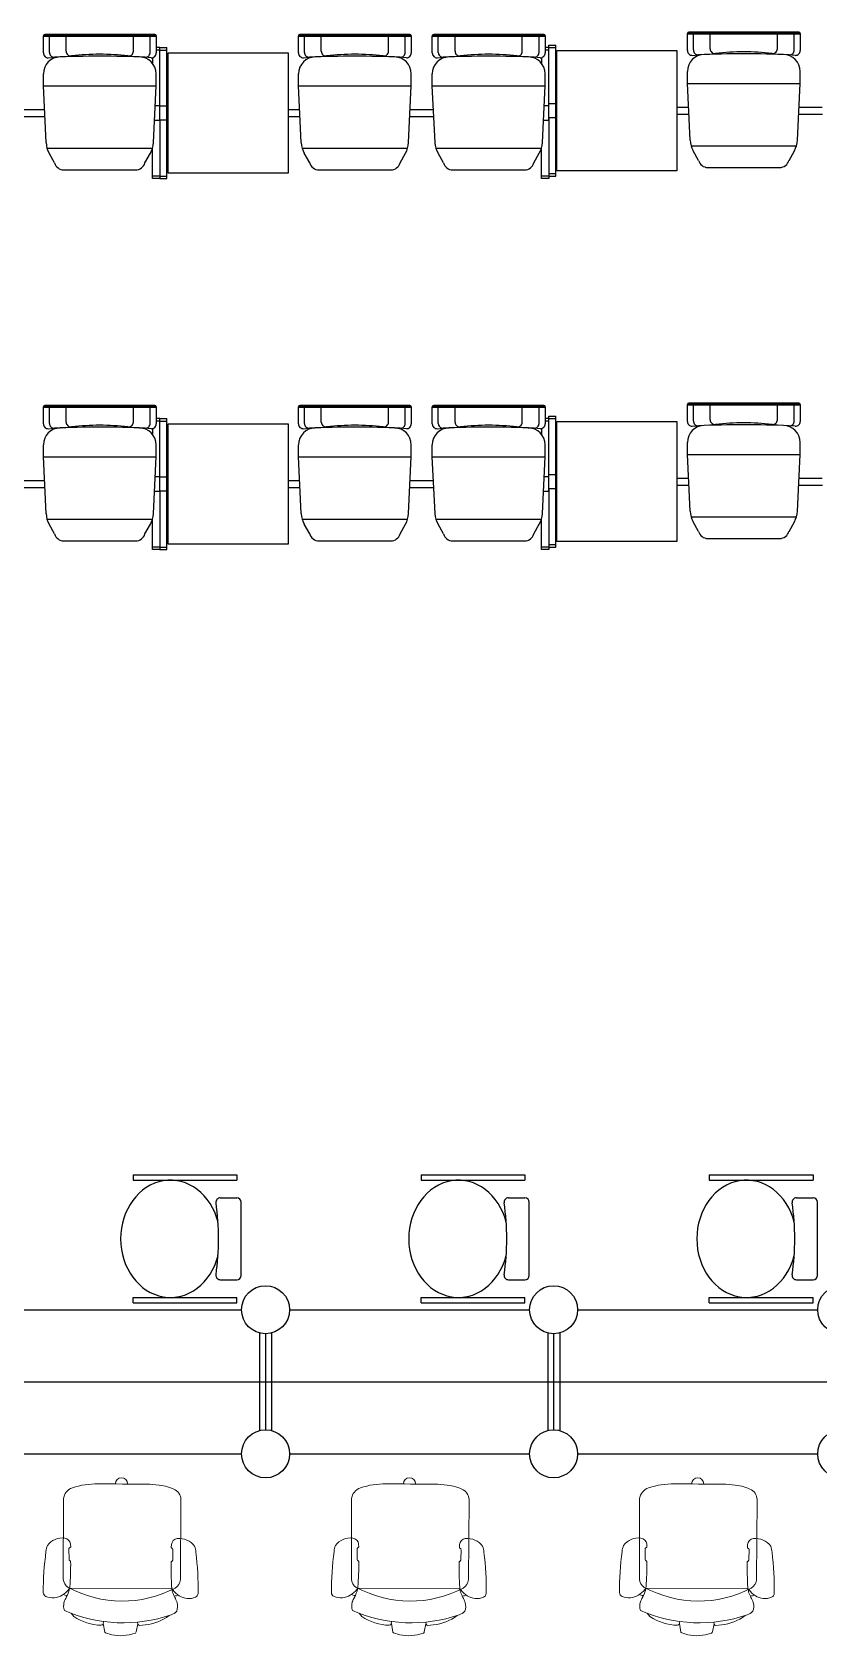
# Model space of a CAD drawing. Header units: inches. Extents: x 484217 to 497210, y -26946 to -21493.
# Drawn here: x 492970.2 to 493117.7, y -23682.2 to -23381 of the extents above; entities that cross this region are included whole.
import ezdxf

# ---------------------------------------------------------------- set-up
doc = ezdxf.new("R2010")
doc.units = ezdxf.units.IN
doc.header["$LTSCALE"] = 20
doc.header["$MEASUREMENT"] = 0
doc.layers.add('A-furniture', color=50, linetype='Continuous', lineweight=9)
doc.layers.add('I-WALL-IN', color=3, linetype='Continuous')
doc.layers.add('MAR22', color=255, linetype='Continuous')

# ---------------------------------------------------------------- blocks, each defined once
blk = doc.blocks.new('391A')
at = {"layer": 'MAR22'}
for p, q in [((-293.5, -86.6), (-293.5, -567)), ((-293.5, -86.6), (-269.5, -86.6)), ((-269.5, -86.6), (-269.5, -567)), ((273.6, -86.6), (273.6, -567)), ((297.6, -86.6), (273.6, -86.6)), ((297.6, -86.6), (297.6, -567)), ((-187.4, -490.1), (-187.4, -566.9)), ((191.4, -490.1), (191.4, -566.9)), ((-293.5, -567), (-269.5, -567)), ((-167.4, -586.9), (171.4, -586.9)), ((297.6, -567), (273.6, -567))]:
    blk.add_line(p, q, dxfattribs=at)
for centre, radius, start, end in [((-167.4, -490.1), 20, 81.58713, 180), ((2, 655.3), 1137.9, 261.58713, 278.41287), ((171.4, -490.1), 20, 0, 98.41287), ((-167.4, -566.9), 20, 180, 270), ((171.4, -566.9), 20, 270, 0)]:
    blk.add_arc(centre, radius, start, end, dxfattribs=at)
blk.add_ellipse((2, -259.2), major_axis=(-271.1, 0), ratio=0.849159, start_param=1.857345, end_param=7.567433, dxfattribs=at)
blk = doc.blocks.new('A$C6A0E07C9')
at = {"layer": 'A-furniture'}
for p, q in [((-0.2138, 0.2718), (0.1182, 0.2876)), ((-0.2691, 0.1773), (-0.2664, 0.2046)), ((-0.0121, 0.2424), (-0.025, 0.2422)), ((-0.0115, 0.2426), (-0.0121, 0.2424)), ((-0.0112, 0.2428), (-0.0115, 0.2426)), ((-0.0079, 0.2484), (-0.0112, 0.2428)), ((0.0377, 0.2515), (-0.0033, 0.2499)), ((0.0418, 0.2505), (0.045, 0.2473)), ((0.045, 0.2473), (0.0464, 0.2461)), ((0.0464, 0.2461), (0.0478, 0.2453)), ((0.0478, 0.2453), (0.0485, 0.2451)), ((0.1585, 0.2497), (0.1792, -0.1667)), ((0.3152, 0.1516), (0.3188, 0.1294)), ((0.3146, 0.1213), (0.3056, 0.1197)), ((0.3131, 0.1211), (0.3466, 0.116)), ((0.3514, 0.1128), (0.36, 0.0876)), ((0.36, 0.0876), (0.3659, 0.0513)), ((-0.2907, 0.0196), (-0.2893, 0.0294)), ((-0.2883, 0.01), (-0.2907, 0.0196)), ((-0.2893, 0.0294), (-0.2841, 0.0379)), ((-0.2824, 0.002), (-0.2883, 0.01)), ((-0.2841, 0.0379), (-0.2762, 0.0438)), ((-0.2739, -0.003), (-0.2824, 0.002)), ((-0.2762, 0.0438), (-0.2666, 0.0462)), ((0.3636, 0.0146), (0.3576, -0.0113)), ((0.3659, 0.0513), (0.3636, 0.0146)), ((-0.2641, -0.0045), (-0.2739, -0.003)), ((0.3108, -0.0224), (0.3218, -0.0234)), ((0.3197, -0.023), (0.3546, -0.0146)), ((0.3546, -0.0146), (0.3564, -0.0132)), ((0.3564, -0.0132), (0.3576, -0.0113)), ((-0.1895, -0.2174), (0.1433, -0.1996)), ((0.0087, -0.176), (-0.0042, -0.1772)), ((0.0094, -0.1763), (0.0087, -0.176)), ((0.0097, -0.1764), (0.0094, -0.1763)), ((0.0135, -0.1816), (0.0097, -0.1764)), ((0.0591, -0.1802), (0.0183, -0.1827)), ((0.0631, -0.1788), (0.066, -0.1753)), ((0.066, -0.1753), (0.0673, -0.174)), ((0.0673, -0.174), (0.0686, -0.173)), ((0.0686, -0.173), (0.0692, -0.1728)), ((0.2962, -0.1472), (0.2839, -0.1595))]:
    blk.add_line(p, q, dxfattribs=at)
for centre, radius, start, end in [((0.0274, 0.2777), 0.0792, 129.49988, 189.11522), ((0.0065, 0.2825), 0.0635, 94.07923, 117.59377), ((0.2241, -0.8917), 1.2574, 92.35943, 100.17565), ((0.1721, 0.3454), 0.0192, 28.12557, 89.24362), ((0.1209, 0.3234), 0.0749, 330.37939, 24.51295), ((-0.21, 0.2233), 0.0487, 94.52598, 161.01093), ((0.117, 0.2414), 0.0463, 34.09018, 88.4441), ((0.1077, 0.3263), 0.0879, 309.67257, 333.02228), ((-1.1254, 2.7931), 2.8487, 297.11573, 298.06946), ((-0.9196, -0.0126), 1.143, 14.09314, 15.00562), ((0.2336, 0.2226), 0.0597, 72.52818, 107.70113), ((0.1951, 0.2221), 0.0806, 25.51985, 45.53867), ((0.5941, -0.0351), 0.8932, 162.12026, 164.43231), ((-0.0222, 0.2712), 0.0292, 192.00474, 264.44095), ((-0.0038, 0.2437), 0.00623, 84.84548, 131.31741), ((0.0374, 0.2414), 0.0101, 64.52807, 88.63913), ((0.0007, 1.5534), 1.3091, 272.08986, 276.67605), ((0.1493, 0.274), 0.0211, 279.8693, 313.34338), ((-0.2488, 0.0248), 0.4712, 334.59734, 30.97321), ((0.1704, 0.2449), 0.0129, 130.13659, 158.01734), ((0.1866, 0.1808), 0.0779, 100.05254, 108.26721), ((-0.3014, 0.0263), 0.6141, 339.61076, 22.04666), ((0.1276, 0.1249), 0.1894, 8.09249, 40.8276), ((0.1816, 0.1421), 0.4521, 175.52891, 182.09908), ((72.2191, 3.6268), 72.5738, 182.765274, 182.924882), ((0.31, 0.1288), 0.0088, 301.08798, 3.16667), ((0.3467, 0.1108), 0.00513, 22.81842, 91.00758), ((0.1162, -0.0378), 0.2107, 328.69616, 1.80788), ((0.3177, -0.0315), 0.00903, 2.12372, 63.37094), ((0.0809, -0.0616), 0.3414, 182.48103, 200.75528), ((-0.1856, -0.1603), 0.0572, 202.88209, 266.11689), ((0.0015, -0.2058), 0.0292, 101.25248, 173.68869), ((0.0171, -0.1766), 0.00623, 234.37601, 280.84795), ((0.0579, -0.1702), 0.0101, 277.0543, 301.16536), ((0.1515, -1.4793), 1.3091, 89.01739, 93.60357), ((0.138, -0.155), 0.0449, 276.79393, 330.15211), ((0.1724, -0.1915), 0.0211, 52.35005, 85.82413), ((0.197, -0.1553), 0.0211, 212.66016, 229.03524), ((0.1633, -0.2919), 0.1223, 63.05477, 80.63565), ((0.1362, -0.2476), 0.0879, 32.67116, 56.02087), ((-0.9196, -0.0126), 1.143, 350.69637, 351.61264), ((0.1491, -0.2435), 0.0749, 341.18048, 35.31404), ((0.3239, 0.0551), 0.2601, 246.15386, 250.81737), ((0.249, -0.1528), 0.0392, 254.29981, 275.99109), ((0.2537, -0.1401), 0.0518, 269.3553, 293.37881), ((0.0516, -0.2073), 0.0792, 176.57822, 236.19355), ((0.2022, -0.2604), 0.0192, 276.44982, 337.56787), ((0.0312, -0.2142), 0.0635, 248.09967, 271.6142), ((0.1312, 0.9758), 1.2574, 265.51777, 273.33401)]:
    blk.add_arc(centre, radius, start, end, dxfattribs=at)

msp = doc.modelspace()

# ---------------------------------------------------------------- linework, layer by layer
at = {"linetype": 'Continuous'}
for p, q in [((492972.35, -23384.85, 3.81), (492972.35, -23381.67, 3.81)), ((492973.47, -23384.74, 3.81), (492973.47, -23381.85, 3.81)), ((492976.62, -23384.52, 3.81), (492976.62, -23381.85, 3.81)), ((492989.22, -23384.52, 3.81), (492989.22, -23381.85, 3.81)), ((492992.37, -23384.74, 3.81), (492992.37, -23381.85, 3.81)), ((492993.5, -23381.67, 3.81), (492993.5, -23384.85, 3.81)), ((493020.17, -23384.85, 3.81), (493020.17, -23381.67, 3.81)), ((493021.29, -23384.74, 3.81), (493021.29, -23381.85, 3.81)), ((493024.44, -23384.52, 3.81), (493024.44, -23381.85, 3.81)), ((493037.04, -23384.52, 3.81), (493037.04, -23381.85, 3.81)), ((493040.19, -23384.74, 3.81), (493040.19, -23381.85, 3.81)), ((493041.32, -23381.67, 3.81), (493041.32, -23384.85, 3.81)), ((493045.25, -23384.85, 3.81), (493045.25, -23381.67, 3.81)), ((493046.37, -23384.74, 3.81), (493046.37, -23381.85, 3.81)), ((493049.52, -23384.52, 3.81), (493049.52, -23381.85, 3.81)), ((493062.12, -23384.52, 3.81), (493062.12, -23381.85, 3.81)), ((493065.27, -23384.74, 3.81), (493065.27, -23381.85, 3.81)), ((493066.4, -23381.67, 3.81), (493066.4, -23384.85, 3.81)), ((493093.07, -23384.4, 3.81), (493093.07, -23381.22, 3.81)), ((493094.19, -23384.29, 3.81), (493094.19, -23381.4, 3.81)), ((493097.34, -23384.07, 3.81), (493097.34, -23381.4, 3.81)), ((493109.94, -23384.07, 3.81), (493109.94, -23381.4, 3.81)), ((493113.09, -23384.29, 3.81), (493113.09, -23381.4, 3.81)), ((493114.22, -23381.22, 3.81), (493114.22, -23384.4, 3.81)), ((492973.27, -23385.75, 3.81), (492974.41, -23385.64, 3.81)), ((492992.57, -23385.75, 3.81), (492991.43, -23385.64, 3.81)), ((493021.09, -23385.75, 3.81), (493022.23, -23385.64, 3.81)), ((493040.4, -23385.75, 3.81), (493039.26, -23385.64, 3.81)), ((493046.17, -23385.75, 3.81), (493047.31, -23385.64, 3.81)), ((493065.47, -23385.75, 3.81), (493064.33, -23385.64, 3.81)), ((493093.99, -23385.3, 3.81), (493095.13, -23385.19, 3.81)), ((493113.3, -23385.3, 3.81), (493112.16, -23385.19, 3.81)), ((492972.35, -23391.01, 3.81), (492972.35, -23388.76, 3.81)), ((492993.5, -23391.01, 3.81), (492993.5, -23388.76, 3.81)), ((493020.17, -23391.01, 3.81), (493020.17, -23388.76, 3.81)), ((493041.32, -23391.01, 3.81), (493041.32, -23388.76, 3.81)), ((493045.25, -23391.01, 3.81), (493045.25, -23388.76, 3.81)), ((493066.4, -23391.01, 3.81), (493066.4, -23388.76, 3.81)), ((493093.07, -23390.56, 3.81), (493093.07, -23388.31, 3.81)), ((493114.22, -23390.56, 3.81), (493114.22, -23388.31, 3.81)), ((492972.35, -23391.01, 3.81), (492993.5, -23391.01, 3.81)), ((492972.86, -23401.65, 3.81), (492972.35, -23391.01, 3.81)), ((492992.98, -23401.65, 3.81), (492993.5, -23391.01, 3.81)), ((493020.17, -23391.01, 3.81), (493041.32, -23391.01, 3.81)), ((493020.68, -23401.65, 3.81), (493020.17, -23391.01, 3.81)), ((493040.81, -23401.65, 3.81), (493041.32, -23391.01, 3.81)), ((493045.25, -23391.01, 3.81), (493066.4, -23391.01, 3.81)), ((493045.76, -23401.65, 3.81), (493045.25, -23391.01, 3.81)), ((493065.88, -23401.65, 3.81), (493066.4, -23391.01, 3.81)), ((493093.07, -23390.56, 3.81), (493114.22, -23390.56, 3.81)), ((493093.58, -23401.2, 3.81), (493093.07, -23390.56, 3.81)), ((493113.71, -23401.2, 3.81), (493114.22, -23390.56, 3.81)), ((492973.04, -23402.71, 3.81), (492992.8, -23402.71, 3.81)), ((492974.45, -23405.45, 3.81), (492973.43, -23403.64, 3.81)), ((492991.39, -23405.45, 3.81), (492992.41, -23403.64, 3.81)), ((493020.86, -23402.71, 3.81), (493040.63, -23402.71, 3.81)), ((493022.27, -23405.45, 3.81), (493021.25, -23403.64, 3.81)), ((493039.22, -23405.45, 3.81), (493040.24, -23403.64, 3.81)), ((493045.94, -23402.71, 3.81), (493065.7, -23402.71, 3.81)), ((493047.35, -23405.45, 3.81), (493046.33, -23403.64, 3.81)), ((493064.29, -23405.45, 3.81), (493065.31, -23403.64, 3.81)), ((493093.76, -23402.26, 3.81), (493113.53, -23402.26, 3.81)), ((493095.17, -23405, 3.81), (493094.15, -23403.19, 3.81)), ((493112.12, -23405, 3.81), (493113.14, -23403.19, 3.81)), ((492976.18, -23406.76, 3.81), (492989.66, -23406.76, 3.81)), ((493024, -23406.76, 3.81), (493037.48, -23406.76, 3.81)), ((493049.08, -23406.76, 3.81), (493062.56, -23406.76, 3.81)), ((493096.9, -23406.31, 3.81), (493110.38, -23406.31, 3.81)), ((492972.35, -23454.36, 3.81), (492972.35, -23451.19, 3.81)), ((492973.47, -23454.26, 3.81), (492973.47, -23451.37, 3.81)), ((492976.62, -23454.03, 3.81), (492976.62, -23451.37, 3.81)), ((492989.22, -23454.03, 3.81), (492989.22, -23451.37, 3.81)), ((492992.37, -23454.26, 3.81), (492992.37, -23451.37, 3.81)), ((492993.5, -23451.19, 3.81), (492993.5, -23454.36, 3.81)), ((493020.17, -23454.36, 3.81), (493020.17, -23451.19, 3.81)), ((493021.29, -23454.26, 3.81), (493021.29, -23451.37, 3.81)), ((493024.44, -23454.03, 3.81), (493024.44, -23451.37, 3.81)), ((493037.04, -23454.03, 3.81), (493037.04, -23451.37, 3.81)), ((493040.19, -23454.26, 3.81), (493040.19, -23451.37, 3.81)), ((493041.32, -23451.19, 3.81), (493041.32, -23454.36, 3.81)), ((493045.25, -23454.36, 3.81), (493045.25, -23451.19, 3.81)), ((493046.37, -23454.26, 3.81), (493046.37, -23451.37, 3.81)), ((493049.52, -23454.03, 3.81), (493049.52, -23451.37, 3.81)), ((493062.12, -23454.03, 3.81), (493062.12, -23451.37, 3.81)), ((493065.27, -23454.26, 3.81), (493065.27, -23451.37, 3.81)), ((493066.4, -23451.19, 3.81), (493066.4, -23454.36, 3.81)), ((493093.07, -23453.91, 3.81), (493093.07, -23450.74, 3.81)), ((493094.19, -23453.81, 3.81), (493094.19, -23450.92, 3.81)), ((493097.34, -23453.58, 3.81), (493097.34, -23450.92, 3.81)), ((493109.94, -23453.58, 3.81), (493109.94, -23450.92, 3.81)), ((493113.09, -23453.81, 3.81), (493113.09, -23450.92, 3.81)), ((493114.22, -23450.74, 3.81), (493114.22, -23453.91, 3.81)), ((492973.27, -23455.26, 3.81), (492974.41, -23455.15, 3.81)), ((492992.57, -23455.26, 3.81), (492991.43, -23455.15, 3.81)), ((493021.09, -23455.26, 3.81), (493022.23, -23455.15, 3.81)), ((493040.4, -23455.26, 3.81), (493039.26, -23455.15, 3.81)), ((493046.17, -23455.26, 3.81), (493047.31, -23455.15, 3.81)), ((493065.47, -23455.26, 3.81), (493064.33, -23455.15, 3.81)), ((493093.99, -23454.81, 3.81), (493095.13, -23454.7, 3.81)), ((493113.3, -23454.81, 3.81), (493112.16, -23454.7, 3.81)), ((493093.07, -23460.08, 3.81), (493093.07, -23457.83, 3.81)), ((493114.22, -23460.08, 3.81), (493114.22, -23457.83, 3.81)), ((492972.35, -23460.53, 3.81), (492972.35, -23458.28, 3.81)), ((492972.35, -23460.53, 3.81), (492993.5, -23460.53, 3.81)), ((492972.86, -23471.17, 3.81), (492972.35, -23460.53, 3.81)), ((492992.98, -23471.17, 3.81), (492993.5, -23460.53, 3.81)), ((492993.5, -23460.53, 3.81), (492993.5, -23458.28, 3.81)), ((493020.17, -23460.53, 3.81), (493020.17, -23458.28, 3.81)), ((493020.17, -23460.53, 3.81), (493041.32, -23460.53, 3.81)), ((493020.68, -23471.17, 3.81), (493020.17, -23460.53, 3.81)), ((493040.81, -23471.17, 3.81), (493041.32, -23460.53, 3.81)), ((493041.32, -23460.53, 3.81), (493041.32, -23458.28, 3.81)), ((493045.25, -23460.53, 3.81), (493045.25, -23458.28, 3.81)), ((493045.25, -23460.53, 3.81), (493066.4, -23460.53, 3.81)), ((493045.76, -23471.17, 3.81), (493045.25, -23460.53, 3.81)), ((493065.88, -23471.17, 3.81), (493066.4, -23460.53, 3.81)), ((493066.4, -23460.53, 3.81), (493066.4, -23458.28, 3.81)), ((493093.07, -23460.08, 3.81), (493114.22, -23460.08, 3.81)), ((493093.58, -23470.72, 3.81), (493093.07, -23460.08, 3.81)), ((493113.71, -23470.72, 3.81), (493114.22, -23460.08, 3.81)), ((492973.04, -23472.23, 3.81), (492992.8, -23472.23, 3.81)), ((492974.45, -23474.97, 3.81), (492973.43, -23473.16, 3.81)), ((492991.39, -23474.97, 3.81), (492992.41, -23473.16, 3.81)), ((493020.86, -23472.23, 3.81), (493040.63, -23472.23, 3.81)), ((493022.27, -23474.97, 3.81), (493021.25, -23473.16, 3.81)), ((493039.22, -23474.97, 3.81), (493040.24, -23473.16, 3.81)), ((493045.94, -23472.23, 3.81), (493065.7, -23472.23, 3.81)), ((493047.35, -23474.97, 3.81), (493046.33, -23473.16, 3.81)), ((493064.29, -23474.97, 3.81), (493065.31, -23473.16, 3.81)), ((493093.76, -23471.78, 3.81), (493113.53, -23471.78, 3.81)), ((493095.17, -23474.52, 3.81), (493094.15, -23472.71, 3.81)), ((493112.12, -23474.52, 3.81), (493113.14, -23472.71, 3.81)), ((492976.18, -23476.28, 3.81), (492989.66, -23476.28, 3.81)), ((493024, -23476.28, 3.81), (493037.48, -23476.28, 3.81)), ((493049.08, -23476.28, 3.81), (493062.56, -23476.28, 3.81)), ((493096.9, -23475.83, 3.81), (493110.38, -23475.83, 3.81))]:
    msp.add_line(p, q, dxfattribs=at)
at = {"color": 7, "linetype": 'Continuous'}
for p, q in [((492993.23, -23381.4, 3.81), (492972.62, -23381.4, 3.81)), ((493041.05, -23381.4, 3.81), (493020.44, -23381.4, 3.81)), ((493066.13, -23381.4, 3.81), (493045.52, -23381.4, 3.81)), ((493113.95, -23380.95, 3.81), (493093.34, -23380.95, 3.81)), ((492994.17, -23394.76, 3.81), (492993.31, -23394.76, 3.81)), ((492994.17, -23397.46, 3.81), (492994.17, -23394.76, 3.81)), ((492994.17, -23394.76, 3.81), (492995.72, -23394.76, 3.81)), ((492994.17, -23397.46, 3.81), (492994.17, -23394.76, 3.81)), ((493067.07, -23394.76, 3.81), (493066.21, -23394.76, 3.81)), ((493067.07, -23394.31, 3.81), (493068.62, -23394.31, 3.81)), ((493067.07, -23397.01, 3.81), (493067.07, -23394.31, 3.81)), ((493067.07, -23397.46, 3.81), (493067.07, -23394.76, 3.81)), ((492968.14, -23396.78, 3.81), (492972.62, -23396.78, 3.81)), ((492968.21, -23395.43, 3.81), (492972.56, -23395.43, 3.81)), ((492993.19, -23397.46, 3.81), (492994.17, -23397.46, 3.81)), ((492995.72, -23397.46, 3.81), (492994.17, -23397.46, 3.81)), ((493018.15, -23396.78, 3.81), (493020.45, -23396.78, 3.81)), ((493018.22, -23395.43, 3.81), (493020.38, -23395.43, 3.81)), ((493041.04, -23396.78, 3.81), (493045.52, -23396.78, 3.81)), ((493041.11, -23395.43, 3.81), (493045.46, -23395.43, 3.81)), ((493066.09, -23397.46, 3.81), (493067.07, -23397.46, 3.81)), ((493068.62, -23397.01, 3.81), (493067.07, -23397.01, 3.81)), ((493091.05, -23396.33, 3.81), (493093.35, -23396.33, 3.81)), ((493091.12, -23394.98, 3.81), (493093.28, -23394.98, 3.81)), ((493113.94, -23396.33, 3.81), (493118.42, -23396.33, 3.81)), ((493114.01, -23394.98, 3.81), (493118.36, -23394.98, 3.81)), ((492993.23, -23450.92, 3.81), (492972.62, -23450.92, 3.81)), ((493041.05, -23450.92, 3.81), (493020.44, -23450.92, 3.81)), ((493066.13, -23450.92, 3.81), (493045.52, -23450.92, 3.81)), ((493113.95, -23450.47, 3.81), (493093.34, -23450.47, 3.81)), ((493067.07, -23463.82, 3.81), (493068.62, -23463.82, 3.81)), ((493067.07, -23466.52, 3.81), (493067.07, -23463.82, 3.81)), ((492968.14, -23466.3, 3.81), (492972.62, -23466.3, 3.81)), ((492968.21, -23464.95, 3.81), (492972.56, -23464.95, 3.81)), ((492993.19, -23466.97, 3.81), (492994.17, -23466.97, 3.81)), ((492994.17, -23464.27, 3.81), (492993.31, -23464.27, 3.81)), ((492994.17, -23466.97, 3.81), (492994.17, -23464.27, 3.81)), ((492994.17, -23464.27, 3.81), (492995.72, -23464.27, 3.81)), ((492994.17, -23466.97, 3.81), (492994.17, -23464.27, 3.81)), ((492995.72, -23466.97, 3.81), (492994.17, -23466.97, 3.81)), ((493018.15, -23466.3, 3.81), (493020.45, -23466.3, 3.81)), ((493018.22, -23464.95, 3.81), (493020.38, -23464.95, 3.81)), ((493041.04, -23466.3, 3.81), (493045.52, -23466.3, 3.81)), ((493041.11, -23464.95, 3.81), (493045.46, -23464.95, 3.81)), ((493066.09, -23466.97, 3.81), (493067.07, -23466.97, 3.81)), ((493067.07, -23464.27, 3.81), (493066.21, -23464.27, 3.81)), ((493067.07, -23466.97, 3.81), (493067.07, -23464.27, 3.81)), ((493068.62, -23466.52, 3.81), (493067.07, -23466.52, 3.81)), ((493091.05, -23465.85, 3.81), (493093.35, -23465.85, 3.81)), ((493091.12, -23464.5, 3.81), (493093.28, -23464.5, 3.81)), ((493113.94, -23465.85, 3.81), (493118.42, -23465.85, 3.81)), ((493114.01, -23464.5, 3.81), (493118.36, -23464.5, 3.81))]:
    msp.add_line(p, q, dxfattribs=at)
at = {"color": 7}
for p, q in [((492992.82, -23385.72, 3.81), (492992.82, -23386.81, 3.81)), ((492994.17, -23383.85, 3.81), (492993.5, -23383.85, 3.81)), ((492994.17, -23384.3, 3.81), (492993.5, -23384.3, 3.81)), ((492994.17, -23394.76, 3.81), (492994.17, -23383.85, 3.81)), ((492994.17, -23394.76, 3.81), (492994.17, -23383.85, 3.81)), ((492994.17, -23383.85, 3.81), (492995.52, -23383.85, 3.81)), ((492994.17, -23384.3, 3.81), (492995.52, -23384.3, 3.81)), ((492995.52, -23408.37, 3.81), (492995.52, -23383.85, 3.81)), ((493065.72, -23385.72, 3.81), (493065.72, -23386.81, 3.81)), ((493067.07, -23383.85, 3.81), (493066.4, -23383.85, 3.81)), ((493067.07, -23384.3, 3.81), (493066.4, -23384.3, 3.81)), ((493067.07, -23394.31, 3.81), (493067.07, -23383.4, 3.81)), ((493067.07, -23383.4, 3.81), (493068.42, -23383.4, 3.81)), ((493067.07, -23394.76, 3.81), (493067.07, -23383.85, 3.81)), ((493067.07, -23383.85, 3.81), (493068.42, -23383.85, 3.81)), ((493068.42, -23407.92, 3.81), (493068.42, -23383.4, 3.81)), ((492994.17, -23397.46, 3.81), (492994.17, -23408.37, 3.81)), ((492994.17, -23397.46, 3.81), (492994.17, -23408.37, 3.81)), ((493067.07, -23397.01, 3.81), (493067.07, -23407.92, 3.81)), ((493067.07, -23397.46, 3.81), (493067.07, -23408.37, 3.81)), ((492992.82, -23408.37, 3.81), (492992.82, -23402.65, 3.81)), ((493065.72, -23408.37, 3.81), (493065.72, -23402.65, 3.81)), ((492994.17, -23407.92, 3.81), (492992.82, -23407.92, 3.81)), ((492994.17, -23408.37, 3.81), (492992.82, -23408.37, 3.81)), ((492994.17, -23407.92, 3.81), (492995.52, -23407.92, 3.81)), ((492994.17, -23408.37, 3.81), (492995.52, -23408.37, 3.81)), ((493067.07, -23407.92, 3.81), (493065.72, -23407.92, 3.81)), ((493067.07, -23408.37, 3.81), (493065.72, -23408.37, 3.81)), ((493067.07, -23407.47, 3.81), (493068.42, -23407.47, 3.81)), ((493067.07, -23407.92, 3.81), (493068.42, -23407.92, 3.81)), ((492994.17, -23453.37, 3.81), (492993.5, -23453.37, 3.81)), ((492994.17, -23453.82, 3.81), (492993.5, -23453.82, 3.81)), ((492994.17, -23464.27, 3.81), (492994.17, -23453.37, 3.81)), ((492994.17, -23464.27, 3.81), (492994.17, -23453.37, 3.81)), ((492994.17, -23453.37, 3.81), (492995.52, -23453.37, 3.81)), ((492994.17, -23453.82, 3.81), (492995.52, -23453.82, 3.81)), ((492995.52, -23477.88, 3.81), (492995.52, -23453.37, 3.81)), ((493067.07, -23453.37, 3.81), (493066.4, -23453.37, 3.81)), ((493067.07, -23453.82, 3.81), (493066.4, -23453.82, 3.81)), ((493067.07, -23463.82, 3.81), (493067.07, -23452.92, 3.81)), ((493067.07, -23452.92, 3.81), (493068.42, -23452.92, 3.81)), ((493067.07, -23464.27, 3.81), (493067.07, -23453.37, 3.81)), ((493067.07, -23453.37, 3.81), (493068.42, -23453.37, 3.81)), ((493068.42, -23477.43, 3.81), (493068.42, -23452.92, 3.81)), ((492992.82, -23455.23, 3.81), (492992.82, -23456.33, 3.81)), ((493065.72, -23455.23, 3.81), (493065.72, -23456.33, 3.81)), ((492994.17, -23466.97, 3.81), (492994.17, -23477.88, 3.81)), ((492994.17, -23466.97, 3.81), (492994.17, -23477.88, 3.81)), ((493067.07, -23466.52, 3.81), (493067.07, -23477.43, 3.81)), ((493067.07, -23466.97, 3.81), (493067.07, -23477.88, 3.81)), ((492992.82, -23477.88, 3.81), (492992.82, -23472.17, 3.81)), ((493065.72, -23477.88, 3.81), (493065.72, -23472.17, 3.81)), ((492994.17, -23477.43, 3.81), (492992.82, -23477.43, 3.81)), ((492994.17, -23477.88, 3.81), (492992.82, -23477.88, 3.81)), ((492994.17, -23477.43, 3.81), (492995.52, -23477.43, 3.81)), ((492994.17, -23477.88, 3.81), (492995.52, -23477.88, 3.81)), ((493067.07, -23477.43, 3.81), (493065.72, -23477.43, 3.81)), ((493067.07, -23477.88, 3.81), (493065.72, -23477.88, 3.81)), ((493067.07, -23476.98, 3.81), (493068.42, -23476.98, 3.81)), ((493067.07, -23477.43, 3.81), (493068.42, -23477.43, 3.81))]:
    msp.add_line(p, q, dxfattribs=at)
at = {"color": 0, "linetype": 'Continuous'}
for p, q in [((492995.72, -23384.86, 3.81), (493018.22, -23384.86, 3.81)), ((492995.72, -23407.36, 3.81), (492995.72, -23384.86, 3.81)), ((493018.22, -23384.86, 3.81), (493018.22, -23407.36, 3.81)), ((493068.62, -23384.41, 3.81), (493091.12, -23384.41, 3.81)), ((493068.62, -23406.91, 3.81), (493068.62, -23384.41, 3.81)), ((493091.12, -23384.41, 3.81), (493091.12, -23406.91, 3.81)), ((493091.12, -23406.91, 3.81), (493068.62, -23406.91, 3.81)), ((493018.22, -23407.36, 3.81), (492995.72, -23407.36, 3.81)), ((492995.72, -23454.37, 3.81), (493018.22, -23454.37, 3.81)), ((492995.72, -23476.87, 3.81), (492995.72, -23454.37, 3.81)), ((493018.22, -23454.37, 3.81), (493018.22, -23476.87, 3.81)), ((493068.62, -23453.92, 3.81), (493091.12, -23453.92, 3.81)), ((493068.62, -23476.42, 3.81), (493068.62, -23453.92, 3.81)), ((493091.12, -23453.92, 3.81), (493091.12, -23476.42, 3.81)), ((493018.22, -23476.87, 3.81), (492995.72, -23476.87, 3.81)), ((493091.12, -23476.42, 3.81), (493068.62, -23476.42, 3.81))]:
    msp.add_line(p, q, dxfattribs=at)
for p, q in [((493012.88, -23624.7, 6.93), (493012.88, -23642.99, 6.93)), ((493014, -23624.85, 6.93), (493014, -23642.85, 6.93)), ((493015.13, -23624.7, 6.93), (493015.13, -23642.99, 6.93)), ((493066.88, -23624.7, 6.93), (493066.88, -23642.99, 6.93)), ((493068, -23624.85, 6.93), (493068, -23642.85, 6.93)), ((493069.13, -23624.7, 6.93), (493069.13, -23642.99, 6.93))]:
    msp.add_line(p, q)
at = {"color": 7, "linetype": 'Continuous', "const_width": 0.45, "elevation": 3.81}
for points in [[(492993.5, -23381.63), (492972.35, -23381.63)], [(493041.32, -23381.63), (493020.17, -23381.63)], [(493066.4, -23381.63), (493045.25, -23381.63)], [(493114.22, -23381.18), (493093.07, -23381.18)], [(492993.5, -23451.15), (492972.35, -23451.15)], [(493041.32, -23451.15), (493020.17, -23451.15)], [(493066.4, -23451.15), (493045.25, -23451.15)], [(493114.22, -23450.7), (493093.07, -23450.7)]]:
    msp.add_lwpolyline(points, dxfattribs=at)
for centre in [(493014, -23620.35, 6.93), (493068, -23620.35, 6.93), (493122, -23620.35, 6.93), (493014, -23647.35, 6.93), (493068, -23647.35, 6.93), (493122, -23647.35, 6.93)]:
    msp.add_circle(centre, 4.5)
at = {"linetype": 'Continuous'}
for centre, radius, start, end in [((492972.62, -23381.67, 3.81), 0.27, 90, 180), ((492993.23, -23381.67, 3.81), 0.27, 0, 90), ((493020.44, -23381.67, 3.81), 0.27, 90, 180), ((493041.05, -23381.67, 3.81), 0.27, 0, 90), ((493045.52, -23381.67, 3.81), 0.27, 90, 180), ((493066.13, -23381.67, 3.81), 0.27, 0, 90), ((493093.34, -23381.22, 3.81), 0.27, 90, 180), ((493113.95, -23381.22, 3.81), 0.27, 0, 90), ((492973.25, -23384.85, 3.81), 0.9, 180, 271.3354), ((492975.5, -23388.76, 3.81), 3.15, 90, 180), ((492974.37, -23384.74, 3.81), 0.9, 180, 272.4844), ((492982.92, -23581.8, 3.81), 196.34, 87.5156, 92.4844), ((492977.52, -23384.52, 3.81), 0.9, 180, 276.8576), ((492982.92, -23429.42, 3.81), 44.32, 83.1424, 96.8576), ((492988.32, -23384.52, 3.81), 0.9, 263.1424, 0), ((492990.35, -23388.76, 3.81), 3.15, 0, 90), ((492991.47, -23384.74, 3.81), 0.9, 267.5156, 0), ((492992.6, -23384.85, 3.81), 0.9, 268.6646, 0), ((493021.07, -23384.85, 3.81), 0.9, 180, 271.3354), ((493023.32, -23388.76, 3.81), 3.15, 90, 180), ((493022.19, -23384.74, 3.81), 0.9, 180, 272.4844), ((493030.74, -23581.8, 3.81), 196.34, 87.5156, 92.4844), ((493025.34, -23384.52, 3.81), 0.9, 180, 276.8576), ((493030.74, -23429.42, 3.81), 44.32, 83.1424, 96.8576), ((493036.14, -23384.52, 3.81), 0.9, 263.1424, 0), ((493038.17, -23388.76, 3.81), 3.15, 0, 90), ((493039.29, -23384.74, 3.81), 0.9, 267.5156, 0), ((493040.42, -23384.85, 3.81), 0.9, 268.6646, 0), ((493046.15, -23384.85, 3.81), 0.9, 180, 271.3354), ((493048.4, -23388.76, 3.81), 3.15, 90, 180), ((493047.27, -23384.74, 3.81), 0.9, 180, 272.4844), ((493055.82, -23581.8, 3.81), 196.34, 87.5156, 92.4844), ((493050.42, -23384.52, 3.81), 0.9, 180, 276.8576), ((493055.82, -23429.42, 3.81), 44.32, 83.1424, 96.8576), ((493061.22, -23384.52, 3.81), 0.9, 263.1424, 0), ((493063.25, -23388.76, 3.81), 3.15, 0, 90), ((493064.37, -23384.74, 3.81), 0.9, 267.5156, 0), ((493065.5, -23384.85, 3.81), 0.9, 268.6646, 0), ((493093.97, -23384.4, 3.81), 0.9, 180, 271.3354), ((493096.22, -23388.31, 3.81), 3.15, 90, 180), ((493095.09, -23384.29, 3.81), 0.9, 180, 272.4844), ((493103.64, -23581.35, 3.81), 196.34, 87.5156, 92.4844), ((493098.24, -23384.07, 3.81), 0.9, 180, 276.8576), ((493103.64, -23428.97, 3.81), 44.32, 83.1424, 96.8576), ((493109.04, -23384.07, 3.81), 0.9, 263.1424, 0), ((493111.07, -23388.31, 3.81), 3.15, 0, 90), ((493112.19, -23384.29, 3.81), 0.9, 267.5156, 0), ((493113.32, -23384.4, 3.81), 0.9, 268.6646, 0), ((492977.35, -23401.43, 3.81), 4.5, 182.7525, 209.356), ((492988.49, -23401.43, 3.81), 4.5, 330.644, 357.2475), ((493025.18, -23401.43, 3.81), 4.5, 182.7525, 209.356), ((493036.31, -23401.43, 3.81), 4.5, 330.644, 357.2475), ((493050.25, -23401.43, 3.81), 4.5, 182.7525, 209.356), ((493061.39, -23401.43, 3.81), 4.5, 330.644, 357.2475), ((493098.08, -23400.98, 3.81), 4.5, 182.7525, 209.356), ((493109.21, -23400.98, 3.81), 4.5, 330.644, 357.2475), ((492976.18, -23404.96, 3.81), 1.8, 195.8192, 270), ((492989.66, -23404.96, 3.81), 1.8, 270, 344.1808), ((493024, -23404.96, 3.81), 1.8, 195.8192, 270), ((493037.48, -23404.96, 3.81), 1.8, 270, 344.1808), ((493049.08, -23404.96, 3.81), 1.8, 195.8192, 270), ((493062.56, -23404.96, 3.81), 1.8, 270, 344.1808), ((493096.9, -23404.51, 3.81), 1.8, 195.8192, 270), ((493110.38, -23404.51, 3.81), 1.8, 270, 344.1808), ((492972.62, -23451.19, 3.81), 0.27, 90, 180), ((492993.23, -23451.19, 3.81), 0.27, 0, 90), ((493020.44, -23451.19, 3.81), 0.27, 90, 180), ((493041.05, -23451.19, 3.81), 0.27, 0, 90), ((493045.52, -23451.19, 3.81), 0.27, 90, 180), ((493066.13, -23451.19, 3.81), 0.27, 0, 90), ((493093.34, -23450.74, 3.81), 0.27, 90, 180), ((493113.95, -23450.74, 3.81), 0.27, 0, 90), ((492973.25, -23454.36, 3.81), 0.9, 180, 271.3354), ((492975.5, -23458.28, 3.81), 3.15, 90, 180), ((492974.37, -23454.26, 3.81), 0.9, 180, 272.4844), ((492982.92, -23651.31, 3.81), 196.34, 87.5156, 92.4844), ((492977.52, -23454.03, 3.81), 0.9, 180, 276.8576), ((492982.92, -23498.94, 3.81), 44.32, 83.1424, 96.8576), ((492988.32, -23454.03, 3.81), 0.9, 263.1424, 0), ((492990.35, -23458.28, 3.81), 3.15, 0, 90), ((492991.47, -23454.26, 3.81), 0.9, 267.5156, 0), ((492992.6, -23454.36, 3.81), 0.9, 268.6646, 0), ((493021.07, -23454.36, 3.81), 0.9, 180, 271.3354), ((493023.32, -23458.28, 3.81), 3.15, 90, 180), ((493022.19, -23454.26, 3.81), 0.9, 180, 272.4844), ((493030.74, -23651.31, 3.81), 196.34, 87.5156, 92.4844), ((493025.34, -23454.03, 3.81), 0.9, 180, 276.8576), ((493030.74, -23498.94, 3.81), 44.32, 83.1424, 96.8576), ((493036.14, -23454.03, 3.81), 0.9, 263.1424, 0), ((493038.17, -23458.28, 3.81), 3.15, 0, 90), ((493039.29, -23454.26, 3.81), 0.9, 267.5156, 0), ((493040.42, -23454.36, 3.81), 0.9, 268.6646, 0), ((493046.15, -23454.36, 3.81), 0.9, 180, 271.3354), ((493048.4, -23458.28, 3.81), 3.15, 90, 180), ((493047.27, -23454.26, 3.81), 0.9, 180, 272.4844), ((493055.82, -23651.31, 3.81), 196.34, 87.5156, 92.4844), ((493050.42, -23454.03, 3.81), 0.9, 180, 276.8576), ((493055.82, -23498.94, 3.81), 44.32, 83.1424, 96.8576), ((493061.22, -23454.03, 3.81), 0.9, 263.1424, 0), ((493063.25, -23458.28, 3.81), 3.15, 0, 90), ((493064.37, -23454.26, 3.81), 0.9, 267.5156, 0), ((493065.5, -23454.36, 3.81), 0.9, 268.6646, 0), ((493093.97, -23453.91, 3.81), 0.9, 180, 271.3354), ((493096.22, -23457.83, 3.81), 3.15, 90, 180), ((493095.09, -23453.81, 3.81), 0.9, 180, 272.4844), ((493103.64, -23650.86, 3.81), 196.34, 87.5156, 92.4844), ((493098.24, -23453.58, 3.81), 0.9, 180, 276.8576), ((493103.64, -23498.49, 3.81), 44.32, 83.1424, 96.8576), ((493109.04, -23453.58, 3.81), 0.9, 263.1424, 0), ((493111.07, -23457.83, 3.81), 3.15, 0, 90), ((493112.19, -23453.81, 3.81), 0.9, 267.5156, 0), ((493113.32, -23453.91, 3.81), 0.9, 268.6646, 0), ((492977.35, -23470.95, 3.81), 4.5, 182.7525, 209.356), ((492988.49, -23470.95, 3.81), 4.5, 330.644, 357.2475), ((493025.18, -23470.95, 3.81), 4.5, 182.7525, 209.356), ((493036.31, -23470.95, 3.81), 4.5, 330.644, 357.2475), ((493050.25, -23470.95, 3.81), 4.5, 182.7525, 209.356), ((493061.39, -23470.95, 3.81), 4.5, 330.644, 357.2475), ((493098.08, -23470.5, 3.81), 4.5, 182.7525, 209.356), ((493109.21, -23470.5, 3.81), 4.5, 330.644, 357.2475), ((492976.18, -23474.48, 3.81), 1.8, 195.8192, 270), ((492989.66, -23474.48, 3.81), 1.8, 270, 344.1808), ((493024, -23474.48, 3.81), 1.8, 195.8192, 270), ((493037.48, -23474.48, 3.81), 1.8, 270, 344.1808), ((493049.08, -23474.48, 3.81), 1.8, 195.8192, 270), ((493062.56, -23474.48, 3.81), 1.8, 270, 344.1808), ((493096.9, -23474.03, 3.81), 1.8, 195.8192, 270), ((493110.38, -23474.03, 3.81), 1.8, 270, 344.1808)]:
    msp.add_arc(centre, radius, start, end, dxfattribs=at)
at = {"layer": 'I-WALL-IN'}
for p, q in [((492964.5, -23620.35, 6.93), (493009.5, -23620.35, 6.93)), ((493018.5, -23620.35, 6.93), (493063.5, -23620.35, 6.93)), ((493072.5, -23620.35, 6.93), (493117.5, -23620.35, 6.93)), ((492475.13, -23633.85, 6.93), (493285.13, -23633.85, 6.93)), ((492964.5, -23647.35, 6.93), (493009.5, -23647.35, 6.93)), ((493018.5, -23647.35, 6.93), (493063.5, -23647.35, 6.93)), ((493072.5, -23647.35, 6.93), (493117.5, -23647.35, 6.93))]:
    msp.add_line(p, q, dxfattribs=at)

# ---------------------------------------------------------------- block references
at = {"color": 7, "ltscale": 100, "xscale": 0.04049999999065221, "yscale": 0.04049999999065221, "zscale": 0.04049999999065221, "rotation": 90}
for p in [(492985.66, -23607.14, 3.81), (493039.66, -23607.14, 3.81), (493093.66, -23607.14, 3.81)]:
    msp.add_blockref('391A', p, dxfattribs=at)
at = {"layer": 'A-furniture', "xscale": 45.00000000000906, "yscale": 45.00000000000906, "zscale": 45.00000000000906, "rotation": 266.8565271614821}
for p in [(492985.4, -23664.86, 6.93), (493039.4, -23664.86, 6.93), (493093.4, -23664.86, 6.93)]:
    msp.add_blockref('A$C6A0E07C9', p, dxfattribs=at)

doc.saveas('drawing.dxf')
